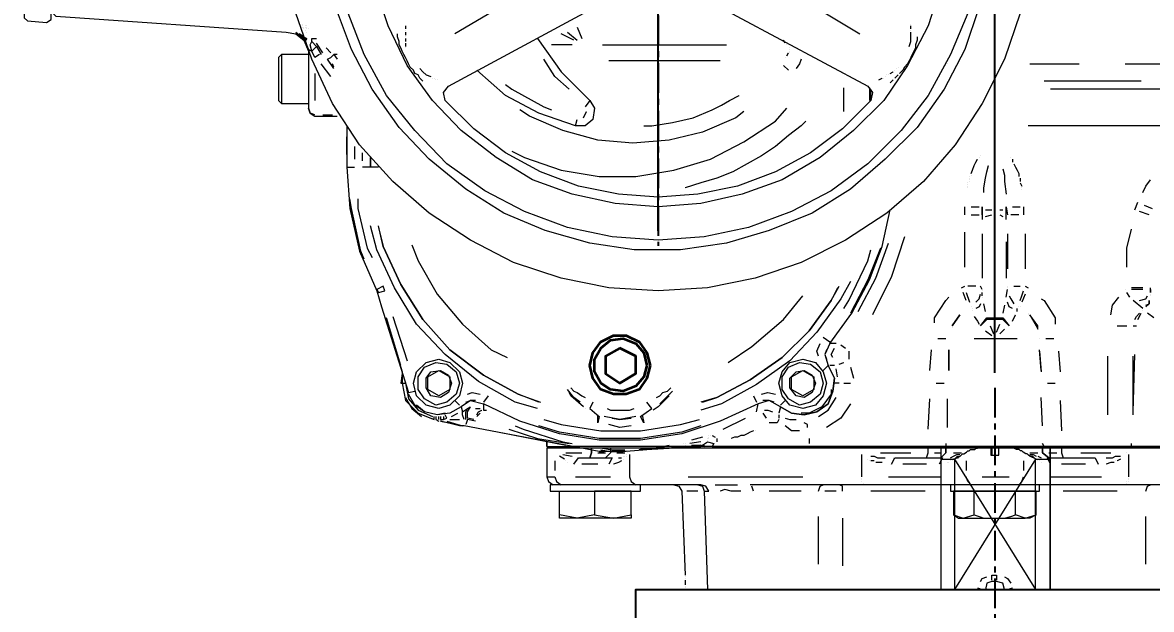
# Model space of a CAD drawing. Header units: millimetres. Extents: x 3426 to 5580, y 1375 to 2906.
# Drawn here: x 4548.2 to 4849, y 2437.8 to 2594.2 of the extents above; entities that cross this region are included whole.
import ezdxf

# ---------------------------------------------------------------- set-up
doc = ezdxf.new("R2010")
doc.units = ezdxf.units.MM
doc.linetypes.add('CENTER', pattern=[50.8, 31.75, -6.35, 6.35, -6.35])
for name, color, linetype in [('IA-DIBUJO', 3, 'Continuous'), ('IA-DIM', 7, 'Continuous'), ('IA-EJES', 4, 'CENTER')]:
    doc.layers.add(name, color=color, linetype=linetype)
doc.styles.add('ING-AMB', font='romans.shx', dxfattribs={"width": 0.75, "oblique": 15})
doc.dimstyles.new('ING-AMB 4', dxfattribs={"dimscale": 4, "dimtxt": 3, "dimasz": 2.5, "dimexe": 1, "dimexo": 1, "dimgap": 1, "dimtad": 1, "dimdec": 0, "dimzin": 0, "dimdsep": 46, "dimtxsty": 'ING-AMB', "dimcen": 0.1, "dimclrd": 7, "dimclre": 7, "dimclrt": 2, "dimadec": 0, "dimazin": 0, "dimtfac": 1, "dimtdec": 0, "dimtmove": 0, "dimatfit": 0, "dimfxl": 1.25, "dimtolj": 1, "dimtzin": 0, "dimarcsym": 1})

# ---------------------------------------------------------------- blocks, each defined once
blk = doc.blocks.new('*D24')
at = {"layer": 'Defpoints', "color": 0, "transparency": 16777216}
for p in [(4717.56, 2863.28), (4717.56, 2534.76), (4807.31, 2496.88)]:
    blk.add_point(p, dxfattribs=at)
at = {"layer": 'IA-DIM', "color": 7, "lineweight": -2, "transparency": 16777216}
for p, q in [((4717.56, 2538.76), (4717.56, 2867.28)), ((4807.31, 2500.88), (4807.31, 2867.28)), ((4797.31, 2863.28), (4727.56, 2863.28))]:
    blk.add_line(p, q, dxfattribs=at)
at = {"layer": 'IA-DIM', "color": 7, "transparency": 16777216}
for points in [[(4727.56, 2864.95), (4727.56, 2861.61), (4717.56, 2863.28)], [(4797.31, 2864.95), (4797.31, 2861.61), (4807.31, 2863.28)]]:
    blk.add_solid(points, dxfattribs=at)
at = {"layer": 'IA-DIM', "color": 2, "transparency": 16777216, "insert": (4762.44, 2873.28), "char_height": 12, "attachment_point": 5, "style": 'ING-AMB'}
blk.add_mtext('\\A1;90', dxfattribs=at)

msp = doc.modelspace()

# ---------------------------------------------------------------- linework, layer by layer
at = {"layer": 'IA-DIBUJO', "color": 8, "lineweight": 18}
for points in [[(4552.46, 2641.65), (4552.46, 2640.38), (4561.35, 2640.38), (4561.35, 2612.44), (4552.04, 2612.02), (4549.92, 2612.87), (4548.23, 2614.56), (4548.65, 2613.71), (4548.65, 2602.71), (4548.65, 2595.51), (4549.5, 2594.66), (4554.58, 2594.24), (4555.85, 2595.09), (4555.85, 2597.63), (4556.27, 2596.78), (4557.12, 2595.93), (4618.5, 2591.7), (4621.04, 2591.28), (4623.16, 2589.58), (4624.43, 2586.62)], [(4687.08, 2605.25), (4663.38, 2591.28)], [(4748.04, 2605.25), (4771.33, 2591.28)], [(4792.92, 2603.98), (4789.53, 2593.39), (4784.03, 2582.81), (4777.68, 2573.5), (4769.63, 2565.45), (4760.74, 2558.26), (4750.58, 2552.33), (4740, 2548.52), (4728.99, 2545.98), (4717.56, 2545.13), (4706.13, 2545.98), (4694.7, 2548.52), (4684.12, 2552.33), (4674.38, 2558.26), (4665.07, 2565.45), (4657.45, 2573.5), (4650.68, 2582.81), (4645.6, 2593.39), (4642.21, 2603.98)], [(4774.29, 2573.5), (4766.67, 2565.88), (4758.2, 2559.53), (4748.89, 2554.45), (4738.73, 2550.64), (4728.15, 2548.52), (4717.56, 2547.67), (4706.98, 2548.52), (4696.4, 2550.64), (4686.24, 2554.45), (4676.92, 2559.53), (4668.46, 2565.88), (4660.84, 2573.5), (4660.41, 2575.61), (4661.68, 2577.31), (4707.83, 2602.28)], [(4726.88, 2602.28), (4773.44, 2577.31), (4774.71, 2575.61), (4774.29, 2573.5), (4774.29, 2576.46)], [(4814.08, 2596.78), (4809.85, 2584.5), (4803.92, 2572.65), (4796.73, 2561.64), (4788.26, 2551.91), (4778.52, 2543.44), (4767.52, 2536.24), (4755.66, 2530.32), (4743.39, 2526.08), (4730.69, 2523.54), (4717.56, 2522.7), (4704.44, 2523.54), (4691.74, 2526.08), (4679.04, 2530.32), (4667.61, 2536.24), (4656.6, 2543.44), (4646.87, 2551.91), (4637.98, 2561.64), (4630.78, 2572.65), (4625.28, 2584.5), (4621.04, 2596.78)], [(4803.08, 2598.47), (4799.27, 2587.04), (4793.76, 2576.46), (4786.57, 2566.3), (4778.1, 2557.83), (4768.79, 2549.79), (4758.63, 2543.44), (4747.2, 2538.78), (4735.77, 2535.4), (4723.49, 2533.7), (4711.21, 2533.7), (4699.36, 2535.4), (4687.51, 2538.78), (4676.5, 2543.44), (4666.34, 2549.79), (4656.6, 2557.83), (4648.56, 2566.3), (4641.36, 2576.46), (4635.86, 2587.04), (4631.63, 2598.47)], [(4800.11, 2596.78), (4795.46, 2585.77), (4789.53, 2574.77), (4782.33, 2565.45), (4773.44, 2556.56), (4763.71, 2549.37), (4753.12, 2543.86), (4741.69, 2539.63), (4729.84, 2537.09), (4717.56, 2536.24), (4705.29, 2537.09), (4693.43, 2539.63), (4682, 2543.86), (4671.42, 2549.37), (4661.26, 2556.56), (4652.79, 2565.45), (4645.17, 2574.77), (4639.25, 2585.77), (4635.01, 2596.78)], [(4622.74, 2593.82), (4622.74, 2593.82)], [(4622.74, 2593.39), (4622.74, 2593.39)], [(4622.74, 2592.97), (4622.74, 2592.97)], [(4623.16, 2592.97), (4623.16, 2592.97)], [(4623.58, 2593.39), (4623.58, 2593.39)], [(4623.58, 2592.97), (4623.58, 2592.97)], [(4624.01, 2593.39), (4624.01, 2593.39)], [(4624.01, 2592.97), (4624.01, 2592.97)], [(4650.25, 2593.39), (4650.25, 2592.55)], [(4695.97, 2592.97), (4697.24, 2590.01)], [(4784.87, 2593.82), (4784.87, 2593.82)], [(4784.87, 2592.55), (4784.87, 2593.39)], [(4621.04, 2591.7), (4623.16, 2590.01), (4624.43, 2587.04), (4624.43, 2578.15), (4624.43, 2573.07), (4624.43, 2571.38)], [(4621.04, 2591.28), (4621.04, 2591.28)], [(4624.01, 2589.58), (4623.16, 2590.43), (4621.89, 2591.28)], [(4622.31, 2590.85), (4624.01, 2590.01)], [(4623.16, 2592.55), (4623.16, 2592.55)], [(4623.58, 2592.12), (4623.58, 2592.12)], [(4624.01, 2592.55), (4624.01, 2592.55)], [(4624.01, 2591.7), (4624.01, 2591.7)], [(4624.43, 2592.55), (4624.43, 2592.55)], [(4624.43, 2592.55), (4624.43, 2592.55)], [(4626.55, 2587.89), (4625.28, 2589.16), (4625.28, 2590.01), (4626.55, 2590.01)], [(4654.91, 2578.58), (4654.06, 2579.42), (4653.64, 2580.27), (4652.79, 2580.69), (4652.37, 2581.54), (4651.52, 2582.39), (4651.1, 2583.23), (4650.68, 2584.08), (4650.25, 2584.93), (4649.83, 2585.77), (4649.41, 2586.62), (4648.98, 2587.47), (4648.56, 2588.31), (4648.56, 2589.16), (4648.14, 2590.43), (4648.14, 2591.28)], [(4650.25, 2592.12), (4650.25, 2592.12)], [(4650.25, 2591.7), (4650.25, 2590.85)], [(4650.25, 2590.43), (4650.25, 2590.43)], [(4650.25, 2590.01), (4650.25, 2589.16)], [(4685.39, 2590.01), (4691.74, 2581.12), (4699.36, 2573.5), (4698.09, 2571.8)], [(4695.13, 2589.58), (4691.74, 2591.28)], [(4693.43, 2591.7), (4695.97, 2589.58)], [(4786.57, 2590.43), (4786.57, 2589.58), (4786.14, 2588.31), (4786.14, 2587.47), (4785.72, 2586.62), (4785.3, 2585.77), (4784.87, 2584.93), (4784.45, 2584.08), (4784.03, 2583.23), (4783.18, 2582.39), (4782.76, 2581.54), (4781.91, 2580.69)], [(4784.45, 2587.89), (4784.87, 2589.16), (4784.87, 2590.43), (4784.87, 2591.7)], [(4784.87, 2592.12), (4784.87, 2592.12)], [(4624.43, 2587.04), (4625.28, 2586.62), (4626.55, 2587.89), (4627.82, 2585.77)], [(4627.39, 2585.77), (4626.12, 2584.93), (4625.28, 2586.62), (4624.85, 2588.31), (4625.28, 2589.16)], [(4628.24, 2586.2), (4626.55, 2588.74)], [(4629.09, 2587.47), (4630.36, 2586.2)], [(4650.25, 2588.74), (4650.25, 2587.89)], [(4650.25, 2587.47), (4650.25, 2587.47)], [(4694.7, 2588.31), (4689.2, 2588.31)], [(4702.75, 2588.31), (4735.77, 2588.31)], [(4751.43, 2588.74), (4751.01, 2589.58)], [(4751.85, 2588.31), (4751.85, 2588.31)], [(4751.85, 2588.31), (4751.85, 2588.31)], [(4752.7, 2587.47), (4752.7, 2587.47)], [(4752.7, 2587.04), (4752.7, 2587.04)], [(4624.43, 2585.77), (4617.23, 2585.77), (4616.39, 2584.93), (4616.39, 2573.5), (4617.23, 2572.65), (4624.43, 2572.65)], [(4617.23, 2585.77), (4617.23, 2572.65)], [(4627.39, 2585.77), (4627.39, 2585.77)], [(4631.2, 2581.96), (4629.51, 2584.5), (4630.36, 2584.93), (4631.2, 2585.77)], [(4632.05, 2585.77), (4631.2, 2585.77), (4632.05, 2584.5)], [(4693.86, 2576.46), (4690.05, 2579.85), (4687.08, 2584.5)], [(4734.07, 2584.08), (4704.44, 2584.08)], [(4751.43, 2584.93), (4751.43, 2584.93)], [(4751.85, 2585.35), (4752.28, 2586.2)], [(4752.28, 2586.2), (4752.28, 2586.2)], [(4752.7, 2586.62), (4752.7, 2586.62)], [(4752.7, 2586.2), (4752.7, 2586.2)], [(4755.66, 2584.5), (4755.24, 2583.23), (4754.39, 2581.96)], [(4626.12, 2580.69), (4626.12, 2573.5)], [(4630.36, 2579.85), (4627.82, 2583.23)], [(4630.36, 2583.66), (4630.36, 2583.66)], [(4631.2, 2582.39), (4630.78, 2583.23)], [(4630.78, 2583.23), (4630.78, 2583.23)], [(4654.06, 2581.96), (4654.91, 2581.12), (4655.76, 2580.27), (4657.03, 2579.85)], [(4695.55, 2566.72), (4685.81, 2570.11), (4676.92, 2574.77), (4669.3, 2581.54)], [(4751.01, 2582.81), (4752.28, 2581.54)], [(4754.39, 2581.96), (4754.39, 2581.96)], [(4767.09, 2580.69), (4766.25, 2581.12)], [(4779.37, 2580.69), (4780.22, 2581.12)], [(4780.22, 2581.12), (4780.22, 2581.12)], [(4780.64, 2581.54), (4780.64, 2581.54)], [(4781.06, 2581.96), (4781.06, 2581.96)], [(4781.49, 2582.39), (4781.49, 2582.39)], [(4781.91, 2580.69), (4781.91, 2580.69)], [(4794.19, 2582.81), (4794.19, 2582.81)], [(4794.61, 2583.23), (4794.61, 2583.23)], [(4816.62, 2583.23), (4829.75, 2583.23)], [(4842.02, 2583.23), (4851.34, 2583.23)], [(4657.03, 2579.85), (4657.03, 2579.85)], [(4657.45, 2579.42), (4657.45, 2579.42)], [(4657.87, 2579.42), (4657.87, 2579.42)], [(4658.3, 2579), (4658.3, 2579)], [(4658.72, 2579), (4658.72, 2579)], [(4676.92, 2577.73), (4678.62, 2576.46), (4687.08, 2571.8), (4689.2, 2570.96)], [(4776.41, 2579), (4777.25, 2579.42)], [(4777.25, 2579.42), (4777.25, 2579.42)], [(4777.68, 2579.42), (4777.68, 2579.42)], [(4778.1, 2579.85), (4778.1, 2579.85)], [(4778.52, 2580.27), (4778.52, 2580.27)], [(4778.95, 2580.27), (4778.95, 2580.27)], [(4780.22, 2579), (4779.37, 2578.15)], [(4779.37, 2578.15), (4779.37, 2578.15)], [(4781.49, 2580.27), (4780.64, 2579.42)], [(4780.64, 2579.42), (4780.64, 2579.42)], [(4846.26, 2578.58), (4820.43, 2578.58)], [(4713.75, 2566.72), (4715.87, 2566.72), (4721.37, 2567.57), (4726.88, 2568.84), (4731.96, 2570.96), (4734.5, 2572.23), (4736.61, 2573.5), (4739.15, 2574.77)], [(4739.15, 2574.77), (4739.15, 2574.77)], [(4767.09, 2570.53), (4767.09, 2576.88)], [(4773.87, 2576.88), (4773.87, 2573.5)], [(4860.23, 2576.46), (4822.13, 2576.46)], [(4699.36, 2573.5), (4700.63, 2571.38), (4700.21, 2568.42), (4698.09, 2566.72), (4695.55, 2566.72), (4695.97, 2568.42)], [(4626.12, 2569.69), (4624.85, 2570.11), (4624.43, 2571.38), (4624.85, 2570.11), (4626.12, 2569.26), (4632.05, 2569.26)], [(4626.12, 2569.26), (4626.12, 2569.26)], [(4628.24, 2569.69), (4630.78, 2569.69)], [(4678.62, 2559.95), (4682, 2558.26), (4691.74, 2554.87), (4701.9, 2553.18), (4711.64, 2553.18), (4721.8, 2554.87), (4731.53, 2557.83), (4740.42, 2562.49), (4748.89, 2567.99), (4751.85, 2571.38)], [(4740.42, 2570.53), (4738.31, 2568.84), (4729.42, 2565.03), (4720.53, 2562.91), (4710.79, 2562.07), (4701.48, 2562.91), (4692.16, 2565.45), (4683.27, 2569.26), (4680.73, 2570.96)], [(4697.67, 2568.84), (4698.51, 2570.53)], [(4698.51, 2570.53), (4698.51, 2570.53)], [(4634.59, 2566.72), (4634.59, 2555.72), (4635.44, 2544.71), (4637.98, 2533.28), (4642.63, 2522.7), (4643.9, 2518.46), (4651.1, 2495.6), (4652.79, 2496.03)], [(4756.93, 2567.99), (4755.66, 2566.72), (4752.28, 2564.18), (4748.89, 2561.22), (4745.08, 2558.68), (4741.27, 2556.56), (4737.46, 2554.45), (4733.23, 2552.75), (4728.99, 2551.48), (4724.76, 2550.21)], [(4852.18, 2566.72), (4816.2, 2566.72)], [(4634.59, 2559.1), (4634.59, 2563.76)], [(4636.71, 2561.22), (4636.71, 2557.83)], [(4807.31, 2560.8), (4807.31, 2560.8)], [(4638.82, 2557.41), (4638.82, 2559.53)], [(4643.06, 2555.72), (4640.94, 2555.72), (4640.94, 2558.26), (4640.94, 2555.72), (4638.82, 2555.72)], [(4800.96, 2554.02), (4801.38, 2554.87), (4801.81, 2556.14), (4802.23, 2556.99), (4802.65, 2557.83)], [(4802.65, 2557.83), (4802.65, 2557.83)], [(4803.08, 2558.26), (4803.08, 2558.26)], [(4803.5, 2558.68), (4803.5, 2558.68)], [(4807.31, 2559.53), (4807.31, 2559.53)], [(4807.31, 2559.53), (4807.31, 2559.53)], [(4807.31, 2558.26), (4807.31, 2558.26)], [(4811.54, 2558.26), (4811.54, 2558.26)], [(4811.97, 2557.83), (4811.97, 2556.99)], [(4634.59, 2555.72), (4636.71, 2555.72)], [(4634.59, 2555.72), (4634.59, 2555.72)], [(4640.94, 2555.72), (4640.94, 2555.72)], [(4804.35, 2548.94), (4804.35, 2550.21), (4804.77, 2552.75), (4805.19, 2554.45), (4805.62, 2556.14)], [(4805.62, 2556.14), (4805.62, 2556.14)], [(4807.31, 2548.52), (4807.31, 2554.87)], [(4807.31, 2554.45), (4807.31, 2548.1)], [(4809.43, 2555.29), (4809.85, 2553.6), (4809.85, 2551.91), (4810.27, 2548.52)], [(4812.39, 2556.56), (4812.81, 2555.72), (4813.24, 2554.87), (4813.66, 2554.02), (4813.66, 2553.18)], [(4800.11, 2551.48), (4800.11, 2551.48)], [(4800.11, 2551.06), (4800.11, 2551.06)], [(4800.11, 2550.64), (4800.11, 2550.64)], [(4800.54, 2553.18), (4800.54, 2553.18)], [(4800.54, 2552.75), (4800.54, 2552.75)], [(4800.54, 2552.33), (4800.54, 2552.33)], [(4800.54, 2551.91), (4800.54, 2551.91)], [(4800.96, 2553.6), (4800.96, 2553.6)], [(4814.08, 2552.75), (4814.08, 2551.91)], [(4814.08, 2551.48), (4814.51, 2550.64)], [(4814.51, 2550.64), (4814.51, 2550.64)], [(4846.68, 2548.94), (4847.53, 2550.64), (4848.8, 2552.33)], [(4724.76, 2550.21), (4724.76, 2550.21)], [(4800.11, 2550.21), (4800.11, 2550.21)], [(4810.27, 2548.52), (4810.27, 2548.52)], [(4814.51, 2550.21), (4814.51, 2550.21)], [(4814.51, 2549.79), (4814.51, 2549.79)], [(4639.25, 2531.16), (4638.4, 2533.28), (4635.86, 2544.71), (4635.44, 2547.25)], [(4637.55, 2547.25), (4637.55, 2544.71), (4640.09, 2534.13), (4641.36, 2531.59)], [(4799.27, 2543.02), (4799.27, 2545.13)], [(4800.96, 2545.13), (4803.08, 2545.13)], [(4803.92, 2543.02), (4803.92, 2545.13), (4803.92, 2543.02), (4803.92, 2541.75)], [(4807.31, 2544.71), (4807.31, 2543.02), (4807.31, 2544.71)], [(4810.27, 2541.75), (4810.27, 2543.02), (4810.27, 2545.13), (4810.7, 2543.02)], [(4811.97, 2545.13), (4814.08, 2545.13)], [(4814.93, 2545.13), (4814.93, 2543.02)], [(4844.56, 2544.29), (4845.41, 2546.4)], [(4847.1, 2545.56), (4849.22, 2544.71)], [(4763.28, 2508.73), (4769.21, 2516.77), (4773.87, 2525.66), (4777.25, 2534.55), (4779.37, 2544.29)], [(4800.96, 2543.02), (4803.08, 2543.02)], [(4803.92, 2543.02), (4803.92, 2543.02)], [(4804.77, 2544.29), (4806.46, 2544.29)], [(4804.77, 2542.59), (4806.46, 2543.02)], [(4808.58, 2544.29), (4809.43, 2544.29)], [(4808.58, 2543.02), (4809.43, 2542.59)], [(4809.43, 2542.59), (4809.43, 2542.59)], [(4810.7, 2543.02), (4810.7, 2543.02)], [(4813.66, 2543.02), (4811.54, 2543.02)], [(4848.37, 2543.02), (4845.83, 2543.86)], [(4685.39, 2491.37), (4679.46, 2493.06), (4669.73, 2498.57), (4660.84, 2505.76), (4653.22, 2513.81), (4647.29, 2523.54), (4642.63, 2533.7), (4640.94, 2540.05)], [(4685.81, 2493.06), (4680.31, 2495.18), (4671, 2500.26), (4662.11, 2507.03), (4654.91, 2515.08), (4648.98, 2524.39), (4644.33, 2534.55), (4643.06, 2540.05)], [(4643.06, 2539.63), (4644.33, 2534.55), (4648.98, 2524.39), (4654.91, 2515.08), (4662.11, 2507.03), (4671, 2500.26), (4680.31, 2495.18), (4686.24, 2493.06)], [(4842.45, 2529.05), (4842.45, 2534.13), (4843.72, 2539.21)], [(4783.18, 2537.09), (4779.79, 2526.51), (4774.71, 2516.35)], [(4799.27, 2529.05), (4799.27, 2538.36)], [(4803.92, 2537.94), (4803.92, 2528.62)], [(4803.92, 2535.82), (4803.92, 2526.08)], [(4810.27, 2535.82), (4810.27, 2526.08)], [(4810.7, 2537.94), (4810.7, 2528.62)], [(4815.35, 2537.94), (4815.35, 2528.62)], [(4651.95, 2534.97), (4653.64, 2530.74), (4658.72, 2521.85), (4665.49, 2513.81), (4673.11, 2507.03), (4677.35, 2504.92)], [(4767.09, 2518.04), (4768.36, 2520.16), (4773.44, 2530.74), (4774.29, 2533.7)], [(4776.83, 2534.13), (4773.44, 2525.66), (4768.79, 2516.77)], [(4770.9, 2517.19), (4775.56, 2526.08), (4778.95, 2535.4)], [(4768.79, 2525.24), (4766.25, 2520.58), (4759.9, 2511.69), (4752.7, 2504.07), (4743.81, 2497.72), (4734.5, 2492.64), (4728.99, 2490.95)], [(4765.4, 2523.54), (4763.71, 2520.16), (4757.78, 2512.11), (4750.58, 2504.92), (4742.12, 2498.99), (4733.23, 2494.33), (4728.99, 2493.06)], [(4729.42, 2493.06), (4733.23, 2494.33), (4742.12, 2498.99), (4750.58, 2504.92), (4757.78, 2512.11), (4763.71, 2520.16), (4765.82, 2523.97)], [(4798.42, 2523.54), (4799.27, 2523.97)], [(4802.23, 2523.97), (4800.11, 2523.97)], [(4803.92, 2523.12), (4803.5, 2523.97)], [(4810.7, 2523.97), (4810.7, 2523.97)], [(4810.7, 2523.54), (4810.7, 2523.54)], [(4812.39, 2523.97), (4814.08, 2523.97)], [(4815.35, 2523.97), (4816.2, 2523.54)], [(4846.68, 2523.54), (4843.72, 2523.54)], [(4848.8, 2523.54), (4848.8, 2523.54)], [(4848.8, 2523.12), (4848.8, 2522.27), (4848.8, 2523.54)], [(4642.63, 2522.7), (4642.63, 2522.7)], [(4642.63, 2522.7), (4642.63, 2522.7)], [(4642.63, 2522.7), (4642.63, 2522.7)], [(4643.06, 2522.27), (4643.06, 2522.27)], [(4643.06, 2522.27), (4643.06, 2522.27)], [(4736.19, 2503.65), (4742.54, 2507.88), (4751.01, 2515.08), (4756.09, 2521.43)], [(4791.22, 2514.23), (4791.22, 2515.5), (4794.19, 2520.16), (4795.03, 2521)], [(4799.69, 2520.16), (4798.84, 2522.27)], [(4799.69, 2522.27), (4800.54, 2519.73)], [(4802.23, 2519.73), (4803.08, 2520.58), (4803.5, 2521.85)], [(4803.92, 2522.7), (4803.92, 2522.7)], [(4803.92, 2521.43), (4803.92, 2522.27)], [(4803.92, 2521), (4803.92, 2521)], [(4810.27, 2521), (4810.7, 2523.12)], [(4810.7, 2523.12), (4810.7, 2523.12)], [(4811.12, 2521.43), (4811.54, 2520.58), (4812.39, 2519.31)], [(4814.08, 2520.16), (4814.51, 2521.43), (4814.93, 2522.7)], [(4815.35, 2521.85), (4814.51, 2519.73)], [(4819.59, 2520.58), (4820.43, 2520.16), (4823.4, 2515.5), (4823.4, 2513.81)], [(4838.21, 2516.35), (4838.64, 2518.89), (4840.33, 2521)], [(4842.02, 2523.12), (4842.02, 2523.12)], [(4843.29, 2521), (4842.45, 2522.27)], [(4846.68, 2523.12), (4843.72, 2523.12)], [(4845.83, 2520.16), (4847.53, 2520.58), (4847.95, 2521.43)], [(4848.8, 2521.85), (4848.8, 2521.85)], [(4848.8, 2521.43), (4848.8, 2521.43)], [(4643.9, 2518.46), (4643.9, 2518.46)], [(4800.96, 2518.46), (4800.96, 2518.46)], [(4800.96, 2518.46), (4800.96, 2518.46)], [(4801.38, 2518.04), (4801.38, 2518.04)], [(4801.38, 2517.62), (4801.38, 2517.62)], [(4803.5, 2519.31), (4803.08, 2518.46), (4802.23, 2518.04)], [(4804.77, 2517.19), (4804.35, 2519.31)], [(4809.85, 2518.89), (4809.43, 2516.77)], [(4811.97, 2518.04), (4811.12, 2518.46), (4810.7, 2519.73)], [(4813.24, 2517.19), (4813.24, 2518.04)], [(4813.66, 2518.46), (4813.66, 2518.46)], [(4814.08, 2518.46), (4814.08, 2518.46)], [(4846.68, 2518.04), (4844.14, 2520.16)], [(4846.68, 2517.62), (4846.68, 2517.62)], [(4847.53, 2518.89), (4848.37, 2519.31), (4848.37, 2520.16), (4848.37, 2519.31), (4847.53, 2518.46)], [(4648.98, 2502.8), (4645.17, 2515.5)], [(4646.87, 2515.92), (4650.68, 2504.07)], [(4731.96, 2481.21), (4757.78, 2481.21), (4789.53, 2481.21), (4794.19, 2481.21), (4820.43, 2481.21), (4825.09, 2481.21), (4837.37, 2481.21), (4843.72, 2481.21), (4861.92, 2481.21), (4862.77, 2481.21), (4865.31, 2481.21), (4909.33, 2481.21), (4914.84, 2481.21), (4926.69, 2481.21), (4926.69, 2509.57), (4925.84, 2513.81), (4925.42, 2515.5)], [(4798, 2516.35), (4798, 2516.35)], [(4798, 2516.35), (4798, 2516.35)], [(4801.81, 2515.92), (4802.65, 2514.65), (4803.08, 2513.81)], [(4805.19, 2515.08), (4805.19, 2515.08)], [(4807.31, 2515.5), (4807.31, 2515.5)], [(4807.31, 2515.08), (4807.31, 2515.08)], [(4811.97, 2514.65), (4812.81, 2516.35)], [(4812.81, 2516.35), (4812.81, 2516.35)], [(4816.2, 2516.77), (4816.2, 2516.77)], [(4816.2, 2516.35), (4816.2, 2516.35)], [(4844.56, 2515.08), (4844.99, 2515.92), (4845.83, 2516.77)], [(4845.41, 2515.08), (4846.26, 2516.77)], [(4849.64, 2515.5), (4847.95, 2516.77)], [(4646.02, 2512.11), (4649.41, 2501.11)], [(4795.88, 2512.96), (4795.88, 2512.96)], [(4795.88, 2512.96), (4795.88, 2512.96)], [(4803.08, 2513.81), (4803.08, 2513.81)], [(4803.5, 2513.38), (4803.5, 2513.38)], [(4804.77, 2512.11), (4806.46, 2510.84)], [(4806.04, 2513.38), (4806.89, 2511.27)], [(4807.31, 2511.69), (4807.31, 2513.81)], [(4807.31, 2513.38), (4807.31, 2511.27)], [(4807.73, 2511.69), (4808.58, 2513.81)], [(4808.58, 2511.27), (4809.85, 2512.54)], [(4811.12, 2513.38), (4811.12, 2513.38)], [(4839.91, 2513.38), (4842.45, 2513.38)], [(4844.14, 2513.38), (4844.99, 2513.38)], [(4764.98, 2508.73), (4763.28, 2508.73), (4762.01, 2505.76), (4762.86, 2502.8), (4764.55, 2499.41), (4764.13, 2496.03), (4762.86, 2492.64), (4759.9, 2490.52), (4756.51, 2489.68), (4753.12, 2490.1), (4750.16, 2491.79), (4749.74, 2490.1)], [(4760.32, 2505.34), (4759.9, 2506.61), (4760.74, 2508.73)], [(4761.59, 2510.42), (4763.28, 2509.15)], [(4763.28, 2509.15), (4763.28, 2509.15)], [(4792.07, 2510), (4794.19, 2510)], [(4801.81, 2510), (4813.24, 2510)], [(4807.31, 2510), (4807.31, 2510)], [(4819.16, 2510), (4819.16, 2510)], [(4820.86, 2510), (4822.97, 2510)], [(4762.44, 2507.03), (4762.01, 2505.76), (4762.44, 2504.49)], [(4764.13, 2504.92), (4763.71, 2505.76), (4764.55, 2507.46)], [(4766.25, 2508.3), (4767.52, 2507.46)], [(4767.52, 2507.46), (4767.52, 2507.46)], [(4768.36, 2506.61), (4768.36, 2504.49)], [(4789.95, 2501.53), (4790.38, 2507.03)], [(4819.59, 2501.53), (4819.16, 2507.03)], [(4819.16, 2506.61), (4819.59, 2501.11)], [(4824.24, 2506.61), (4824.67, 2501.11)], [(4844.14, 2490.52), (4844.56, 2505.76)], [(4750.16, 2491.79), (4753.12, 2490.1), (4756.51, 2489.68), (4759.9, 2490.52), (4762.86, 2492.64), (4764.13, 2496.03), (4764.55, 2499.41), (4762.86, 2502.8)], [(4761.59, 2501.53), (4762.86, 2502.8)], [(4762.86, 2502.8), (4762.86, 2502.8)], [(4764.55, 2502.8), (4763.28, 2502.8)], [(4765.82, 2503.22), (4767.09, 2503.65)], [(4767.09, 2503.65), (4767.09, 2503.65)], [(4837.37, 2489.68), (4837.37, 2505.34)], [(4844.14, 2489.68), (4844.14, 2505.34)], [(4649.41, 2500.68), (4648.98, 2498.14), (4650.25, 2498.14), (4651.1, 2493.91), (4653.64, 2490.95), (4657.45, 2489.25)], [(4649.41, 2500.68), (4649.41, 2498.14), (4650.25, 2493.49), (4653.64, 2490.1), (4657.87, 2488.41)], [(4765.4, 2499.84), (4764.98, 2501.95)], [(4768.79, 2502.38), (4769.63, 2499.41)], [(4650.25, 2498.14), (4650.25, 2498.14)], [(4694.28, 2496.87), (4695.13, 2496.03), (4695.97, 2495.6), (4697.24, 2494.76), (4698.09, 2494.33)], [(4717.14, 2494.33), (4717.99, 2494.76), (4718.83, 2495.6), (4720.1, 2496.03), (4720.95, 2496.87)], [(4720.95, 2496.87), (4720.95, 2496.87)], [(4765.82, 2498.14), (4764.55, 2498.14)], [(4767.09, 2498.14), (4768.79, 2498.14)], [(4791.65, 2498.14), (4793.76, 2498.14)], [(4821.28, 2498.14), (4823.4, 2498.14)], [(4650.25, 2494.33), (4651.95, 2491.37), (4654.49, 2489.25)], [(4651.1, 2495.6), (4651.1, 2495.6)], [(4651.1, 2495.6), (4651.1, 2495.6)], [(4651.1, 2495.6), (4651.1, 2495.6)], [(4651.1, 2495.6), (4651.1, 2495.6)], [(4666.34, 2493.06), (4667.61, 2493.49), (4665.07, 2491.79), (4662.11, 2490.1), (4658.72, 2489.68), (4655.33, 2490.52), (4652.79, 2492.22), (4651.1, 2495.18)], [(4663.38, 2493.49), (4664.65, 2492.22)], [(4666.76, 2495.18), (4668.03, 2495.6), (4670.15, 2495.18)], [(4668.88, 2493.49), (4667.61, 2493.49), (4671, 2492.64), (4671, 2490.95), (4671.84, 2490.95)], [(4672.27, 2494.76), (4671, 2493.06)], [(4696.82, 2493.06), (4695.13, 2494.33), (4693.43, 2496.45)], [(4697.67, 2491.79), (4694.28, 2494.76), (4693.86, 2495.6)], [(4698.09, 2494.33), (4698.09, 2494.33)], [(4720.53, 2494.76), (4717.56, 2491.79), (4716.29, 2490.95)], [(4721.37, 2496.03), (4719.68, 2494.33), (4717.99, 2492.64)], [(4720.95, 2495.18), (4720.95, 2495.18)], [(4742.96, 2494.76), (4743.81, 2493.06)], [(4750.16, 2491.79), (4747.2, 2493.49), (4744.23, 2492.64)], [(4745.08, 2495.18), (4746.77, 2495.6), (4748.89, 2495.18)], [(4748.47, 2493.06), (4747.2, 2493.49), (4745.5, 2493.49)], [(4751.43, 2493.49), (4750.16, 2492.22)], [(4763.71, 2496.45), (4763.71, 2495.18), (4761.17, 2491.79), (4757.78, 2490.1), (4755.66, 2490.1)], [(4760.32, 2489.25), (4762.86, 2490.95), (4764.98, 2494.33)], [(4789.53, 2485.87), (4789.95, 2493.91)], [(4794.61, 2493.91), (4794.61, 2486.29)], [(4820.01, 2486.71), (4819.59, 2494.33)], [(4824.67, 2493.49), (4825.09, 2485.44)], [(4660.84, 2490.1), (4658.72, 2489.68), (4655.33, 2490.52), (4653.22, 2492.22)], [(4665.07, 2491.79), (4665.49, 2490.52), (4666.76, 2491.37), (4667.61, 2491.79)], [(4665.07, 2491.79), (4665.07, 2491.79)], [(4665.92, 2488.41), (4665.49, 2489.68), (4665.49, 2490.52)], [(4666.34, 2488.41), (4666.34, 2490.52), (4666.76, 2491.37)], [(4668.46, 2488.41), (4666.76, 2488.83), (4666.76, 2490.52), (4667.61, 2491.79)], [(4668.88, 2491.37), (4670.15, 2491.37)], [(4669.3, 2489.68), (4669.73, 2490.52), (4670.57, 2490.95)], [(4670.57, 2490.95), (4670.57, 2490.95)], [(4671, 2493.06), (4671, 2493.06)], [(4743.81, 2490.52), (4744.23, 2492.64), (4734.07, 2487.98), (4723.91, 2484.6), (4712.91, 2482.9), (4701.9, 2482.9), (4691.32, 2484.6), (4680.73, 2487.98), (4671, 2492.64)], [(4698.09, 2491.37), (4698.09, 2491.37)], [(4700.21, 2493.06), (4699.36, 2491.37), (4701.9, 2489.25), (4701.48, 2487.56), (4701.48, 2489.68)], [(4704.02, 2491.37), (4704.86, 2490.95), (4709.94, 2490.95), (4711.21, 2491.37)], [(4713.33, 2489.68), (4713.75, 2487.56), (4712.91, 2489.25), (4715.87, 2491.37), (4714.6, 2493.06)], [(4744.23, 2492.64), (4744.23, 2492.64)], [(4745.93, 2490.95), (4746.77, 2490.95), (4748.04, 2490.52)], [(4750.16, 2492.22), (4750.16, 2492.22)], [(4768.79, 2492.64), (4766.25, 2488.83), (4762.44, 2486.29)], [(4657.45, 2488.83), (4657.45, 2488.83)], [(4657.45, 2488.83), (4657.45, 2488.83)], [(4657.87, 2488.41), (4657.87, 2489.25)], [(4657.87, 2488.41), (4657.87, 2488.41)], [(4657.87, 2488.41), (4657.87, 2488.41)], [(4657.87, 2488.41), (4657.87, 2488.41)], [(4657.87, 2488.41), (4657.87, 2488.41)], [(4658.3, 2489.25), (4658.3, 2488.41)], [(4658.3, 2488.41), (4658.3, 2488.41)], [(4658.3, 2488.41), (4658.3, 2488.41)], [(4658.3, 2488.41), (4658.3, 2488.41)], [(4658.3, 2488.41), (4658.3, 2488.41)], [(4658.3, 2488.41), (4659.14, 2487.98)], [(4658.72, 2488.41), (4658.72, 2488.41)], [(4658.72, 2488.41), (4658.72, 2488.41)], [(4658.72, 2488.41), (4658.72, 2488.41)], [(4658.72, 2488.41), (4658.72, 2488.41)], [(4658.72, 2488.41), (4658.72, 2488.41)], [(4658.72, 2487.98), (4658.72, 2487.98)], [(4658.72, 2487.98), (4658.72, 2487.98)], [(4659.14, 2488.41), (4659.14, 2489.25)], [(4659.14, 2487.98), (4659.14, 2487.98)], [(4659.14, 2487.98), (4659.14, 2487.98)], [(4659.57, 2489.25), (4659.57, 2488.41), (4660.41, 2488.41)], [(4701.9, 2479.94), (4703.17, 2479.94), (4701.9, 2479.94), (4665.92, 2486.71), (4664.65, 2486.71), (4659.57, 2487.98), (4664.22, 2487.14)], [(4659.57, 2487.98), (4659.57, 2487.98)], [(4659.57, 2487.98), (4659.57, 2487.98)], [(4660.41, 2489.25), (4660.41, 2488.41), (4661.26, 2488.83), (4660.84, 2489.68)], [(4661.26, 2487.98), (4664.22, 2487.14), (4665.49, 2486.71)], [(4662.11, 2488.41), (4663.8, 2488.41), (4664.65, 2488.41)], [(4662.53, 2489.25), (4664.22, 2490.1)], [(4666.34, 2488.41), (4666.34, 2488.41)], [(4666.34, 2488.41), (4666.34, 2488.41)], [(4668.88, 2487.98), (4666.76, 2488.41), (4666.34, 2487.14)], [(4666.76, 2488.83), (4666.76, 2488.83)], [(4666.76, 2488.41), (4666.76, 2488.41)], [(4668.88, 2487.98), (4668.88, 2487.98)], [(4670.15, 2490.1), (4669.3, 2489.25)], [(4669.3, 2489.25), (4669.3, 2489.25)], [(4687.08, 2488.41), (4691.74, 2487.14), (4702.32, 2485.44), (4712.91, 2485.44), (4723.49, 2487.14), (4728.57, 2488.41)], [(4701.48, 2489.68), (4701.48, 2489.68)], [(4701.9, 2489.25), (4701.9, 2489.25)], [(4701.9, 2489.25), (4701.9, 2489.25)], [(4701.9, 2489.25), (4701.9, 2489.25)], [(4711.64, 2489.25), (4707.4, 2488.41), (4703.17, 2489.25)], [(4705.29, 2488.83), (4707.4, 2488.41), (4710.37, 2488.83)], [(4712.91, 2489.25), (4712.91, 2489.25)], [(4713.33, 2489.68), (4713.33, 2489.68)], [(4713.33, 2489.68), (4713.33, 2489.68)], [(4713.33, 2489.68), (4713.33, 2489.68)], [(4734.92, 2485.87), (4740.85, 2488.83)], [(4745.5, 2490.1), (4746.35, 2488.83)], [(4746.35, 2488.83), (4746.35, 2488.83)], [(4749.74, 2488.41), (4749.31, 2487.56), (4747.2, 2487.56)], [(4749.74, 2490.1), (4749.74, 2490.1)], [(4749.74, 2489.68), (4749.74, 2488.83)], [(4751.43, 2488.83), (4752.7, 2488.41), (4754.39, 2488.41)], [(4757.36, 2486.29), (4757.36, 2487.14), (4756.51, 2487.56)], [(4756.51, 2487.56), (4756.51, 2487.56)], [(4664.22, 2487.14), (4664.22, 2487.14)], [(4664.65, 2487.14), (4664.65, 2487.14)], [(4728.99, 2481.63), (4725.61, 2481.21), (4709.1, 2479.94), (4705.71, 2479.94), (4704.44, 2479.94), (4701.9, 2479.94), (4665.92, 2486.71)], [(4666.34, 2487.14), (4666.34, 2487.14)], [(4675.23, 2485.02), (4693.01, 2481.63)], [(4677.77, 2485.87), (4685.39, 2483.33), (4693.86, 2482.06)], [(4679.46, 2486.71), (4681.58, 2485.87), (4692.16, 2482.48), (4694.7, 2482.06)], [(4728.99, 2486.71), (4723.91, 2485.02), (4712.91, 2483.33), (4701.9, 2483.33), (4691.32, 2485.02), (4685.81, 2486.71)], [(4710.37, 2486.71), (4707.4, 2486.29), (4704.44, 2487.14)], [(4742.96, 2485.44), (4742.12, 2485.02), (4741.27, 2484.6), (4740.42, 2484.17), (4739.58, 2484.17), (4738.73, 2483.75), (4737.88, 2483.75), (4737.04, 2483.33)], [(4743.39, 2485.44), (4743.39, 2485.44)], [(4755.24, 2485.44), (4753.12, 2485.44), (4751.43, 2486.71)], [(4687.93, 2482.48), (4687.93, 2481.21), (4687.93, 2482.48)], [(4687.93, 2482.48), (4687.93, 2481.21), (4695.97, 2481.21)], [(4712.91, 2480.79), (4716.72, 2480.79), (4720.53, 2481.63)], [(4724.34, 2482.06), (4724.34, 2482.06)], [(4724.76, 2482.06), (4724.76, 2482.06)], [(4724.76, 2481.63), (4724.76, 2481.63)], [(4728.99, 2482.48), (4726.03, 2482.06)], [(4729.42, 2483.75), (4726.45, 2482.9)], [(4726.45, 2481.63), (4728.15, 2481.63)], [(4728.99, 2481.63), (4728.99, 2481.63)], [(4728.99, 2481.63), (4728.99, 2481.63)], [(4729.42, 2481.63), (4729.42, 2481.63)], [(4729.42, 2481.63), (4729.42, 2481.63)], [(4729.42, 2481.63), (4729.42, 2481.63)], [(4729.84, 2481.63), (4729.84, 2481.63)], [(4730.69, 2483.33), (4730.69, 2483.33)], [(4730.69, 2482.9), (4730.69, 2482.9)], [(4730.69, 2482.48), (4730.69, 2482.48)], [(4731.11, 2484.17), (4731.11, 2484.17)], [(4731.11, 2483.75), (4731.11, 2483.75)], [(4731.11, 2483.33), (4731.11, 2483.33)], [(4731.53, 2484.17), (4731.53, 2484.17)], [(4731.53, 2484.17), (4731.53, 2484.17)], [(4731.96, 2484.17), (4732.8, 2483.75)], [(4732.8, 2483.75), (4732.8, 2483.75)], [(4733.23, 2483.33), (4733.23, 2482.48)], [(4737.04, 2483.33), (4737.04, 2483.33)], [(4757.78, 2483.33), (4757.78, 2482.06)], [(4794.19, 2482.06), (4794.19, 2481.21)], [(4820.43, 2481.21), (4820.01, 2482.06)], [(4843.72, 2481.21), (4843.72, 2482.06)], [(4924.57, 2471.05), (4926.27, 2471.9), (4926.69, 2473.17), (4926.69, 2480.79), (4914.84, 2480.79), (4909.33, 2480.79), (4825.09, 2480.79), (4820.01, 2480.79), (4794.19, 2480.79), (4789.53, 2480.79), (4704.86, 2480.79), (4699.78, 2480.79), (4699.78, 2479.52), (4699.78, 2480.79), (4687.93, 2480.79), (4687.93, 2473.17), (4688.35, 2471.9), (4689.62, 2471.05)], [(4692.59, 2477.82), (4691.32, 2478.67)], [(4691.32, 2478.67), (4691.32, 2478.67)], [(4692.16, 2479.09), (4694.7, 2478.67)], [(4693.01, 2479.52), (4697.24, 2479.52)], [(4694.7, 2481.21), (4694.7, 2481.21)], [(4694.7, 2481.21), (4694.7, 2481.21)], [(4919.92, 2481.21), (4909.33, 2481.21), (4813.24, 2481.21), (4801.38, 2481.21), (4705.29, 2481.21), (4694.7, 2481.21)], [(4699.78, 2480.79), (4699.78, 2480.79)], [(4699.78, 2479.52), (4699.78, 2479.52)], [(4701.48, 2479.52), (4703.59, 2479.52)], [(4701.9, 2479.94), (4701.9, 2479.94)], [(4701.9, 2479.94), (4701.9, 2479.94)], [(4701.9, 2479.94), (4701.9, 2479.94)], [(4702.32, 2480.36), (4702.32, 2480.36)], [(4702.32, 2480.36), (4704.86, 2479.94), (4705.71, 2479.94), (4706.56, 2480.36)], [(4702.75, 2480.79), (4705.29, 2480.36), (4706.56, 2480.36), (4708.67, 2480.36)], [(4702.75, 2480.79), (4702.75, 2480.79)], [(4702.75, 2480.36), (4702.75, 2480.36)], [(4703.17, 2479.94), (4703.17, 2479.94)], [(4704.86, 2480.79), (4704.86, 2479.52), (4703.59, 2478.25)], [(4703.59, 2479.94), (4703.59, 2479.94)], [(4703.59, 2479.94), (4703.59, 2479.94)], [(4703.59, 2479.94), (4703.59, 2479.94)], [(4703.59, 2479.94), (4703.59, 2479.94)], [(4705.71, 2479.94), (4708.25, 2479.94), (4705.71, 2479.94), (4704.02, 2479.94)], [(4704.86, 2479.94), (4704.86, 2479.94)], [(4705.29, 2480.79), (4705.29, 2480.79)], [(4705.29, 2480.36), (4705.29, 2480.36)], [(4705.71, 2479.94), (4705.71, 2479.94)], [(4706.56, 2479.52), (4708.67, 2479.52)], [(4708.25, 2479.94), (4708.25, 2479.94)], [(4708.25, 2478.67), (4708.25, 2478.67)], [(4708.67, 2480.36), (4708.67, 2480.36)], [(4708.67, 2478.67), (4708.67, 2478.67)], [(4709.1, 2479.09), (4709.1, 2479.09)], [(4709.1, 2478.67), (4709.1, 2478.67)], [(4709.52, 2479.52), (4709.52, 2479.52)], [(4709.94, 2479.09), (4709.94, 2473.17), (4710.37, 2471.9), (4711.64, 2471.05)], [(4720.1, 2481.21), (4712.48, 2480.36)], [(4712.91, 2480.36), (4720.53, 2480.79)], [(4723.07, 2481.21), (4728.15, 2481.21), (4728.99, 2481.21)], [(4728.99, 2481.21), (4728.99, 2481.21)], [(4728.99, 2481.21), (4728.99, 2481.21)], [(4729.42, 2481.21), (4729.42, 2481.21)], [(4729.42, 2481.21), (4729.42, 2481.21)], [(4729.84, 2481.21), (4729.84, 2481.21)], [(4729.84, 2481.21), (4729.84, 2481.21)], [(4729.84, 2481.21), (4729.84, 2481.21)], [(4730.26, 2481.21), (4730.26, 2481.21)], [(4731.96, 2481.21), (4731.96, 2481.21)], [(4771.75, 2479.09), (4771.75, 2473.17)], [(4771.75, 2479.09), (4771.75, 2479.09)], [(4774.29, 2478.67), (4775.14, 2478.67), (4775.98, 2478.25), (4778.1, 2478.25)], [(4776.83, 2479.52), (4784.87, 2479.52)], [(4789.11, 2478.25), (4789.53, 2479.52), (4789.53, 2480.79)], [(4791.22, 2479.52), (4792.92, 2479.52)], [(4796.52, 2477.86), (4796.88, 2478.23), (4797.24, 2478.59), (4797.96, 2478.59), (4798.32, 2478.96), (4798.68, 2479.32), (4799.04, 2479.32), (4799.75, 2479.69), (4800.12, 2480.05), (4800.48, 2480.05), (4800.84, 2480.42), (4801.92, 2480.42), (4802.27, 2480.78), (4802.63, 2480.78), (4803.35, 2481.15), (4792.92, 2481.15), (4792.92, 2477.86), (4796.52, 2477.86), (4796.52, 2443.11)], [(4794.19, 2480.79), (4794.19, 2480.79)], [(4795.46, 2478.25), (4796.3, 2478.67), (4797.15, 2479.09), (4798, 2479.09)], [(4796.3, 2479.52), (4798.42, 2479.52)], [(4801.38, 2481.21), (4801.38, 2481.21)], [(4801.38, 2481.21), (4801.38, 2481.21)], [(4803.35, 2481.15), (4806.23, 2481.15)], [(4806.59, 2478.96), (4806.59, 2481.15), (4806.23, 2481.15), (4806.23, 2478.96), (4808.39, 2478.96), (4808.39, 2481.15), (4811.27, 2481.15)], [(4818.1, 2477.86), (4817.74, 2478.23), (4817.38, 2478.59), (4816.66, 2478.59), (4816.3, 2478.96), (4815.94, 2479.32), (4815.58, 2479.32), (4814.86, 2479.69), (4814.5, 2480.05), (4814.15, 2480.05), (4813.79, 2480.42), (4813.07, 2480.42), (4812.35, 2480.78), (4811.99, 2480.78), (4811.27, 2481.15), (4822.06, 2481.15), (4822.42, 2481.15)], [(4813.24, 2480.79), (4813.24, 2480.79)], [(4813.24, 2480.79), (4813.24, 2480.79)], [(4816.62, 2479.52), (4818.74, 2479.52)], [(4816.62, 2479.09), (4817.47, 2479.09), (4818.32, 2478.67)], [(4818.32, 2477.82), (4816.62, 2478.67)], [(4816.62, 2478.67), (4816.62, 2478.67)], [(4818.32, 2478.67), (4818.32, 2478.67)], [(4818.74, 2478.67), (4819.59, 2478.25)], [(4820.01, 2480.79), (4820.01, 2480.79)], [(4820.01, 2480.79), (4820.01, 2480.79)], [(4820.01, 2479.52), (4820.01, 2479.52)], [(4821.7, 2479.52), (4823.82, 2479.52)], [(4822.06, 2481.15), (4822.06, 2477.86), (4822.06, 2481.15)], [(4825.09, 2480.79), (4825.09, 2479.52), (4825.51, 2478.25)], [(4830.17, 2479.52), (4838.21, 2479.52)], [(4836.94, 2478.25), (4838.64, 2478.25), (4839.48, 2478.67), (4840.75, 2478.67)], [(4839.06, 2481.21), (4842.02, 2481.21)], [(4842.45, 2479.52), (4842.45, 2479.52)], [(4842.87, 2479.09), (4842.87, 2473.17)], [(4843.72, 2481.21), (4843.72, 2481.21)], [(4847.53, 2481.21), (4847.53, 2481.21)], [(4690.05, 2477.4), (4690.05, 2474.86)], [(4693.01, 2477.4), (4693.01, 2477.4)], [(4693.43, 2476.98), (4693.43, 2476.98)], [(4695.13, 2476.55), (4696.4, 2478.25), (4705.29, 2478.25), (4704.44, 2476.55)], [(4701.48, 2476.55), (4697.24, 2476.55)], [(4705.29, 2478.25), (4705.29, 2478.25)], [(4707.83, 2477.4), (4706.98, 2476.98), (4705.71, 2476.55)], [(4705.71, 2476.55), (4705.71, 2476.55)], [(4706.98, 2478.25), (4707.83, 2478.25)], [(4708.25, 2477.82), (4708.25, 2477.82)], [(4773.44, 2477.82), (4773.44, 2477.82)], [(4773.87, 2477.4), (4773.87, 2477.4)], [(4775.14, 2477.4), (4774.29, 2477.4)], [(4777.25, 2476.98), (4776.41, 2476.98), (4775.56, 2476.98)], [(4779.79, 2476.55), (4780.64, 2478.25), (4793.34, 2478.25), (4792.49, 2476.55)], [(4780.22, 2478.25), (4780.22, 2478.25)], [(4789.11, 2476.55), (4782.76, 2476.55)], [(4792.92, 2477.86), (4792.92, 2443.11)], [(4794.61, 2476.98), (4794.61, 2476.98)], [(4795.03, 2476.98), (4795.03, 2476.98)], [(4795.46, 2477.4), (4795.46, 2477.4)], [(4795.88, 2477.4), (4795.88, 2477.4)], [(4797.57, 2478.25), (4796.3, 2477.82)], [(4796.3, 2477.82), (4796.3, 2477.82)], [(4818.1, 2477.86), (4796.52, 2443.11)], [(4796.52, 2477.86), (4818.1, 2443.11)], [(4799.69, 2477.4), (4799.69, 2474.86)], [(4814.93, 2477.4), (4814.93, 2474.86)], [(4818.1, 2443.11), (4818.1, 2477.86), (4822.06, 2477.86), (4822.06, 2443.11), (4822.06, 2477.86)], [(4818.74, 2477.4), (4818.74, 2477.4)], [(4819.16, 2477.4), (4819.16, 2477.4)], [(4819.59, 2478.25), (4819.59, 2478.25)], [(4819.59, 2476.98), (4819.59, 2476.98)], [(4822.13, 2476.55), (4821.28, 2478.25), (4833.98, 2478.25), (4834.83, 2476.55)], [(4831.44, 2476.55), (4825.09, 2476.55)], [(4833.98, 2478.25), (4833.98, 2478.25)], [(4839.06, 2476.98), (4838.21, 2476.98), (4836.94, 2476.55)], [(4836.94, 2476.55), (4836.94, 2476.55)], [(4839.48, 2477.4), (4839.48, 2477.4)], [(4840.75, 2477.82), (4839.91, 2477.4)], [(4839.91, 2477.4), (4839.91, 2477.4)], [(4687.93, 2473.17), (4690.05, 2473.17), (4690.47, 2471.9), (4691.74, 2471.05)], [(4695.55, 2473.17), (4704.86, 2473.17)], [(4725.61, 2473.17), (4756.09, 2473.17)], [(4771.75, 2472.74), (4771.75, 2472.74)], [(4778.95, 2473.17), (4792.92, 2473.17)], [(4800.96, 2471.05), (4800.11, 2471.9), (4799.69, 2473.17)], [(4803.92, 2473.17), (4811.12, 2473.17)], [(4813.66, 2471.05), (4814.51, 2471.9), (4814.93, 2473.17)], [(4822.13, 2473.17), (4835.67, 2473.17)], [(4842.87, 2472.74), (4842.87, 2472.74)], [(4729.84, 2469.36), (4731.11, 2469.36), (4730.26, 2470.63), (4728.99, 2471.05), (4711.64, 2471.05), (4694.7, 2471.05), (4688.78, 2471.05), (4688.78, 2469.36), (4712.91, 2469.36), (4712.91, 2471.05)], [(4721.8, 2471.05), (4723.07, 2470.63), (4723.91, 2469.36), (4724.76, 2446.92)], [(4728.15, 2471.05), (4729.42, 2470.63), (4729.84, 2469.36), (4730.69, 2443.11), (4724.76, 2443.11)], [(4732.8, 2471.05), (4738.73, 2471.05)], [(4739.58, 2469.36), (4738.73, 2469.36), (4737.04, 2469.36), (4735.34, 2469.78), (4734.07, 2469.36)], [(4872.5, 2471.05), (4842.02, 2471.05), (4817.47, 2471.05), (4797.15, 2471.05), (4772.6, 2471.05), (4742.12, 2471.05)], [(4742.96, 2469.36), (4742.54, 2470.63)], [(4742.54, 2470.63), (4742.54, 2470.63)], [(4760.32, 2469.36), (4760.74, 2470.63), (4761.59, 2471.05)], [(4766.67, 2469.36), (4766.67, 2470.63), (4765.82, 2471.05)], [(4771.75, 2472.32), (4771.75, 2472.32)], [(4771.75, 2471.9), (4771.75, 2471.9)], [(4772.17, 2471.47), (4772.17, 2471.47)], [(4772.6, 2471.05), (4772.6, 2471.05)], [(4795.46, 2471.05), (4795.46, 2469.36), (4819.16, 2469.36), (4819.16, 2471.05)], [(4842.02, 2471.05), (4842.02, 2471.05)], [(4842.45, 2471.9), (4842.45, 2471.9)], [(4842.45, 2471.47), (4842.45, 2471.47)], [(4842.87, 2472.32), (4842.87, 2472.32)], [(4842.87, 2471.9), (4842.87, 2471.9)], [(4847.53, 2469.36), (4847.95, 2470.63), (4848.8, 2471.05)], [(4710.37, 2463.01), (4710.37, 2462.16), (4705.71, 2462.16), (4695.97, 2462.16), (4691.32, 2462.16), (4691.32, 2463.01), (4691.32, 2469.36), (4700.63, 2469.36), (4700.63, 2463.01), (4695.97, 2462.16), (4691.32, 2463.01)], [(4692.16, 2469.36), (4692.16, 2469.36)], [(4700.63, 2463.01), (4705.71, 2462.16), (4710.37, 2463.01), (4710.37, 2469.36), (4700.63, 2469.36)], [(4709.52, 2469.36), (4709.52, 2469.36)], [(4728.15, 2469.36), (4725.18, 2469.36)], [(4734.07, 2469.36), (4734.07, 2469.36)], [(4755.66, 2469.36), (4747.2, 2469.36)], [(4764.98, 2469.36), (4762.01, 2469.36)], [(4788.68, 2469.36), (4774.29, 2469.36)], [(4796.3, 2463.01), (4798.84, 2462.16), (4801.81, 2463.01), (4801.81, 2469.36), (4796.3, 2469.36), (4796.3, 2463.01), (4797.57, 2462.16), (4798.84, 2462.16), (4807.31, 2462.16), (4815.35, 2462.16), (4818.32, 2463.01), (4816.62, 2462.16), (4815.35, 2462.16), (4812.81, 2463.01)], [(4798.42, 2469.36), (4798.42, 2469.36)], [(4806.46, 2462.16), (4807.31, 2462.16), (4808.58, 2462.16), (4809.85, 2462.16), (4811.54, 2462.58), (4812.81, 2463.01), (4812.81, 2469.36), (4801.81, 2469.36)], [(4818.32, 2463.01), (4818.32, 2469.36), (4812.81, 2469.36)], [(4816.2, 2469.36), (4816.2, 2469.36)], [(4839.91, 2469.36), (4825.51, 2469.36)], [(4760.32, 2449.88), (4760.32, 2455.81), (4760.32, 2462.58)], [(4766.67, 2462.16), (4766.67, 2457.93), (4766.67, 2449.46)], [(4801.81, 2463.01), (4803.08, 2462.58), (4804.35, 2462.16), (4805.19, 2462.16), (4806.04, 2462.16)], [(4847.53, 2449.88), (4847.53, 2453.69), (4847.53, 2462.58)], [(4724.76, 2446.92), (4724.76, 2446.92)], [(4724.76, 2446.92), (4724.76, 2446.92)], [(4724.76, 2446.92), (4724.76, 2446.92)], [(4724.76, 2446.92), (4724.76, 2446.92)], [(4724.76, 2446.5), (4724.76, 2446.5)], [(4724.76, 2446.07), (4724.76, 2446.07)], [(4724.76, 2445.65), (4724.76, 2445.65)], [(4724.76, 2445.65), (4724.76, 2444.38)], [(4803.5, 2445.23), (4803.92, 2446.07), (4805.19, 2446.5)], [(4806.46, 2445.65), (4806.46, 2446.92), (4807.73, 2446.92), (4807.73, 2445.65)], [(4809.85, 2446.5), (4810.7, 2446.07), (4811.54, 2444.8)], [(4724.76, 2445.23), (4724.76, 2445.23)], [(4724.76, 2444.8), (4724.76, 2444.8)], [(4724.76, 2444.38), (4724.76, 2444.38)], [(4724.76, 2443.96), (4724.76, 2443.96)], [(4724.76, 2443.53), (4724.76, 2443.53)], [(4724.76, 2443.53), (4724.76, 2443.53)], [(4724.76, 2443.53), (4724.76, 2443.53)], [(4724.76, 2443.53), (4724.76, 2443.53)], [(4724.76, 2443.11), (4724.76, 2443.11)], [(4724.76, 2443.11), (4724.76, 2443.11)], [(4724.76, 2443.11), (4724.76, 2443.11)], [(4724.76, 2443.11), (4724.76, 2443.11)], [(4726.88, 2443.11), (4729.42, 2443.11)], [(4730.69, 2443.11), (4730.69, 2443.11)], [(4802.65, 2443.11), (4766.67, 2443.11), (4760.32, 2443.11), (4730.69, 2443.11)], [(4738.73, 2443.11), (4752.7, 2443.11)], [(4760.32, 2443.11), (4760.32, 2443.11)], [(4762.44, 2443.11), (4764.98, 2443.11)], [(4766.67, 2443.11), (4766.67, 2443.11)], [(4775.98, 2443.11), (4793.76, 2443.11)], [(4802.65, 2443.53), (4803.92, 2443.11), (4804.77, 2443.11), (4803.08, 2443.11)], [(4802.65, 2443.11), (4802.65, 2443.11)], [(4802.65, 2443.11), (4802.65, 2443.11)], [(4803.08, 2443.11), (4803.08, 2443.11)], [(4803.08, 2443.11), (4803.08, 2443.11)], [(4809.85, 2443.11), (4809.43, 2444.8), (4807.73, 2445.23), (4806.46, 2445.23), (4805.19, 2444.8), (4804.77, 2443.11)], [(4804.77, 2443.11), (4804.77, 2443.11)], [(4811.54, 2443.11), (4809.85, 2443.11), (4810.7, 2443.11), (4811.97, 2443.53)], [(4809.85, 2443.11), (4809.85, 2443.11)], [(4811.97, 2443.53), (4811.97, 2443.53)], [(4811.97, 2443.11), (4811.97, 2443.11)], [(4883.51, 2443.11), (4854.3, 2443.11), (4847.53, 2443.11), (4811.97, 2443.11)], [(4811.97, 2443.11), (4811.97, 2443.11)], [(4811.97, 2443.11), (4811.97, 2443.11)], [(4821.28, 2443.11), (4838.64, 2443.11)], [(4847.53, 2443.11), (4847.53, 2443.11)]]:
    msp.add_lwpolyline(points, dxfattribs=at)
for points in [[(4807.31, 2559.95), (4807.31, 2560.8)], [(4807.31, 2558.26), (4807.31, 2559.1)], [(4807.31, 2536.24), (4807.31, 2522.7)], [(4642.63, 2523.12), (4643.06, 2522.27), (4644.75, 2522.7), (4644.33, 2523.97)], [(4798, 2516.35), (4795.88, 2513.38)], [(4807.31, 2515.5), (4809.43, 2515.5), (4811.12, 2513.38), (4809.43, 2515.08), (4807.31, 2515.08), (4805.19, 2515.08), (4803.5, 2513.38), (4805.19, 2515.5)], [(4818.74, 2512.54), (4818.74, 2513.38), (4816.62, 2516.35), (4818.32, 2513.38)], [(4795.03, 2507.03), (4795.03, 2501.53)], [(4665.49, 2498.14), (4664.65, 2494.76), (4662.11, 2492.22), (4659.14, 2491.37), (4655.76, 2492.22), (4653.22, 2494.76), (4652.37, 2498.14), (4653.22, 2501.11), (4655.76, 2503.65), (4659.14, 2504.49), (4662.11, 2503.65), (4664.65, 2501.11)], [(4664.65, 2498.14), (4663.8, 2495.18), (4661.26, 2493.06), (4658.3, 2492.22), (4655.33, 2493.91), (4653.64, 2496.45), (4653.64, 2499.84), (4655.33, 2502.38), (4658.3, 2503.65), (4661.26, 2503.22), (4663.8, 2501.11)], [(4762.44, 2498.14), (4761.59, 2494.76), (4759.47, 2492.22), (4756.09, 2491.37), (4752.7, 2492.22), (4750.58, 2494.76), (4749.74, 2498.14), (4750.58, 2501.11), (4752.7, 2503.65), (4756.09, 2504.49), (4759.47, 2503.65), (4761.59, 2501.11)], [(4761.59, 2498.14), (4760.74, 2495.18), (4758.2, 2493.06), (4755.24, 2492.22), (4752.28, 2493.91), (4750.58, 2496.45), (4750.58, 2499.84), (4752.28, 2502.38), (4755.24, 2503.65), (4758.2, 2503.22), (4760.74, 2501.11)], [(4662.53, 2498.14), (4661.68, 2495.6), (4659.57, 2494.33), (4657.03, 2494.76), (4655.76, 2496.87), (4655.76, 2499.41), (4657.03, 2501.11), (4659.57, 2501.53), (4661.68, 2500.26)], [(4659.14, 2494.76), (4656.18, 2496.45), (4656.18, 2499.84), (4659.14, 2501.53), (4662.11, 2499.84), (4662.11, 2496.45)], [(4759.47, 2498.14), (4758.63, 2495.6), (4756.51, 2494.33), (4754.39, 2494.76), (4752.7, 2496.87), (4752.7, 2499.41), (4754.39, 2501.11), (4756.51, 2501.53), (4758.63, 2500.26)], [(4756.09, 2494.76), (4753.12, 2496.45), (4753.12, 2499.84), (4756.09, 2501.53), (4759.05, 2499.84), (4759.05, 2496.45)], [(4729.84, 2481.21), (4728.99, 2481.63)], [(4731.96, 2481.21), (4730.26, 2481.21), (4729.42, 2481.63), (4730.69, 2482.48), (4732.38, 2482.06)], [(4699.36, 2478.25), (4699.78, 2479.52)], [(4794.19, 2479.52), (4792.92, 2478.25)], [(4794.19, 2479.52), (4794.19, 2480.79)], [(4820.01, 2480.79), (4820.01, 2479.52)], [(4821.7, 2478.25), (4820.01, 2479.52)]]:
    msp.add_lwpolyline(points, close=True, dxfattribs=at)
at = {"layer": 'IA-DIBUJO', "color": 8, "lineweight": 35}
for points in [[(4715.45, 2502.8), (4714.6, 2499.41), (4712.48, 2496.45), (4709.1, 2495.18), (4705.71, 2495.18), (4702.32, 2496.45), (4700.21, 2499.41), (4699.36, 2502.8), (4700.21, 2506.19), (4702.32, 2509.15), (4705.71, 2510.84), (4709.1, 2510.84), (4712.48, 2509.15), (4714.6, 2506.19)], [(4714.6, 2502.8), (4713.75, 2499.84), (4711.64, 2497.3), (4708.25, 2496.03), (4704.86, 2496.45), (4702.32, 2498.14), (4700.63, 2501.11), (4700.63, 2504.49), (4702.32, 2507.46), (4704.86, 2509.57), (4708.25, 2510), (4711.64, 2508.73), (4713.75, 2506.19)], [(4707.4, 2507.46), (4703.59, 2505.34), (4703.59, 2500.68), (4707.4, 2498.14), (4711.64, 2500.68), (4711.64, 2505.34)]]:
    msp.add_lwpolyline(points, close=True, dxfattribs=at)
at = {"layer": 'IA-DIBUJO'}
msp.add_lwpolyline([(4752.63, 2432.5), (4713.78, 2432.5), (4712.34, 2432.87), (4711.62, 2434.33), (4711.62, 2443.11), (4717.74, 2443.11), (4903.36, 2443.11), (4903.36, 2434.33), (4902.64, 2432.87), (4901.2, 2432.5), (4862.35, 2432.5)], dxfattribs=at)
at = {"layer": 'IA-EJES', "ltscale": 0.25}
for points in [[(4717.56, 2710.45), (4717.56, 2534.76)], [(4807.31, 2496.88), (4807.31, 1519.15)]]:
    msp.add_lwpolyline(points, dxfattribs=at)

# ---------------------------------------------------------------- dimensions: what is measured, and where the dimension line sits
at = {"layer": 'IA-DIM'}
dim = msp.add_linear_dim(base=(4717.56, 2863.28), p1=(4807.31, 2496.88), p2=(4717.56, 2534.76), dimstyle='ING-AMB 4', override={"dimpost": '\\X'}, dxfattribs=at)
dim.commit()
dim.dimension.update_dxf_attribs({"geometry": '*D24', "text_midpoint": (4762.44, 2873.28)})

doc.saveas('drawing.dxf')
